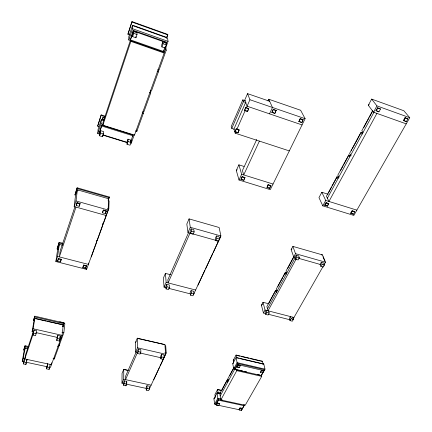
<?xml version="1.0" encoding="UTF-8"?>
<svg xmlns="http://www.w3.org/2000/svg" width="432" height="432" viewBox="0 0 432 432"><rect width="100%" height="100%" fill="white"/><g stroke="black" fill="none" stroke-linecap="round" stroke-linejoin="round"><path stroke-width="0.65" d="M125.977 385.787L126.754 384.026L126.754 381.348L124.351 380.83L123.579 382.59L123.568 385.274L125.977 385.787L125.977 384.448M123.568 385.274L124.34 383.513L124.351 380.83M123.941 383.627L121.991 383.206L123.725 379.242L123.768 369.398L128.369 370.408M121.991 383.206L122.056 373.334L123.768 369.398L127.802 370.381M103.232 222.896L103.162 224.219L108.81 208.629L109.129 200.842M108.189 200.864L109.35 197.008L77.155 187.796L74.952 194.918L77.155 187.796M62.521 245.23L59.324 244.393L57.661 249.415L55.879 261.544L86.605 269.395L108.13 209.984L108.605 198.736L77.371 189.826L75.546 195.334L74.169 206.577L106.137 215.482L106.196 214.223M106.223 211.189L106.24 210.811L103.356 210.001L102.454 212.83L105.338 213.635L106.223 211.189L103.334 210.384L103.356 210.001M105.338 213.635L106.24 210.811M102.74 223.684L102.632 225.682L97.141 240.824M103.534 133.931L103.685 131.62L100.613 130.664L99.684 133.439L99.511 135.767L102.595 136.723L103.534 133.931L100.44 132.975L100.613 130.664M96.752 240.359L96.628 242.244L91.292 256.959M163.922 51.224L164.176 53.033L134.487 135.113L102.87 125.199L103.064 122.305L130.399 40.306M102.595 136.723L102.713 134.973M104.927 117.914L103.016 117.31L102.859 119.529L104.144 119.934M101.801 125.199L99.187 133.677L101.801 125.199L132.964 134.962L130.718 142.052M100.316 134.325L97.756 133.531L100.996 123.784L101.299 119.68L103.842 120.479M98.923 126.533L97.654 126.139L101.207 114.907L105.035 116.122M88.522 263.05L88.42 264.389L57.575 256.446L59.324 244.393M86.605 269.395L86.713 268.11M97.756 133.531L98.096 129.341L101.299 119.68M97.654 126.139L101.207 114.907M86.389 266.123L86.422 265.712L83.651 265L82.814 267.629L85.59 268.337L86.389 266.123L83.614 265.41L83.651 265M85.59 268.337L86.422 265.712M79.99 203.839L80.033 203.461L77.085 202.635L76.21 205.508L79.153 206.329L79.99 203.839L77.042 203.013L77.085 202.635M79.153 206.329L80.033 203.461M57.98 345.13L59.238 345.406L63.844 332.699L64.865 323.676L63.617 323.39M62.905 326.803L64.082 322.969L34.798 316.165L33.442 320.657L34.798 316.165M49.145 367.162L50.458 367.443L62.068 335.345L63.283 324.891L34.879 318.308L33.907 321.241L32.108 331.717L33.426 332.014L34.09 330.043L36.747 330.647L35.581 335.686L32.918 335.086L33.437 332.019M63.887 323.379L63.958 322.758L59.735 321.781M61.166 336.949L61.015 338.256L59.697 337.959M74.169 206.577L76.032 200.972L77.371 189.826L78.111 190.442M59.341 341.032L60.043 339.082L60.41 336.02L57.802 335.426L57.105 337.376L56.722 340.443L59.341 341.032L59.562 339.19M53.082 358.7L54.319 358.97L58.811 346.583L58.968 345.276M59.238 345.406L59.47 343.451M54.319 358.97L54.486 357.653M56.722 340.443L57.424 338.494L57.802 335.426M51.71 362.702L51.451 364.689L23.177 358.603L22.248 361.4L24.214 361.822M46.543 368.847L47.628 363.868L46.543 368.847L49.102 369.392L49.264 368.14M49.102 369.392L50.177 364.419M61.193 259.654L61.247 259.243L58.417 258.52L57.607 261.182L60.431 261.905L61.193 259.654L58.358 258.93L58.417 258.52M60.431 261.905L61.247 259.243M58.412 249.259L57.121 248.924L59.168 242.303L63.04 243.324M57.121 248.924L59.168 242.303M32.918 335.086L34.09 330.043M32.108 331.717L33.097 328.757L34.879 318.308M23.29 363.89L24.473 358.884L23.29 363.89L25.898 364.446L26.33 361.935M25.898 364.446L27.065 359.44L26.649 360.682M22.248 361.4L24.176 350.66L25.094 347.89L27.675 348.457M25.04 345.724L23.744 350.044L25.04 345.724L28.939 346.588M23.177 358.603L25.094 347.89L26.212 348.235M166.736 38.059L167.783 34.425L131.998 21.6L127.969 33.809L127.969 34.301L129.881 34.976M127.969 34.301L131.998 21.6M132.478 25.558L128.79 36.704L128.822 39.998L164.079 52.364L168.059 41.359L167.524 38.065L132.478 25.558L132.565 28.739L128.822 39.998M101.963 120.474L103.016 117.31M55.879 261.544L57.575 256.446M166.082 44.01L166.428 42.12L133.385 30.386L130.448 39.879L163.399 51.44L164.965 47.104M33.367 331.382L25.504 354.969L24.802 358.954L33.556 332.732M74.979 206.55L60.199 250.895L59.351 256.905L76.005 207.09M130.448 39.879L133.385 30.386M133.672 31.574L132.592 34.803L132.64 36.607L135.923 37.762L137.02 34.522L136.939 32.729L133.672 31.574L133.726 33.356L132.64 36.607M102.87 125.199L130.864 41.364L130.842 40.198M57.607 261.182L58.358 258.93M76.21 205.508L77.042 203.013M99.511 135.767L100.44 132.975M127.996 139.185L127.019 141.912L127.024 144.272L130.048 145.201L131.036 142.463L131.004 140.119L127.996 139.185L128.007 141.529L127.024 144.272M162.794 41.899L161.66 45.068L161.914 46.921L165.121 48.055L166.271 44.874L165.991 43.033L162.794 41.899L163.053 43.735L161.914 46.921M82.814 267.629L83.614 265.41M102.454 212.83L103.334 210.384M62.867 326.041L63.283 324.891L47.59 321.44M108.173 199.94L108.605 198.736M62.786 326.57L64.082 322.969M108.221 200.151L109.35 197.008M166.428 38.189L167.783 34.425M59.886 337.478L60.41 336.02M130.61 141.21L131.004 140.119M132.511 136.215L132.964 134.962M131.02 143.834L134.471 134.293M135.562 130.928L136.831 131.328L143.37 113.287L143.267 111.332M150.547 90.455L150.746 92.939L144.002 111.542L142.798 111.154M158.144 69.962L158.36 71.923L151.4 91.13L150.179 90.72M165.677 46.537L166.228 50.22L159.041 70.054L157.804 69.633M137.608 352.453L135.653 352.01L135.491 342.365L137.306 338.186L164.921 344.623L165.586 354.235L163.647 358.376M170.57 274.73L165.424 273.38L163.377 278.089L164.063 287.156L166.018 287.658M193.439 294.683L220.898 235.969L219.127 227.497L189.065 218.884L186.818 224.057L187.985 232.535L218.495 241.099M245.36 100.742L242.816 99.873L231.206 126.538L231.79 128.439L234.306 129.271M231.79 128.439L243.481 101.666L242.816 99.873M269.671 101.282L247.552 93.641L244.76 100.024L247.077 106.207L302.06 124.918M135.653 352.01L137.5 347.798L137.306 338.186L138.1 338.558M164.063 287.156L166.142 282.398L165.424 273.38M187.985 232.535L190.28 227.297L189.065 218.884M136.361 351.643L125.539 376.31L125.539 379.631L137.506 352.431M188.525 232.686L167.837 279.86L168.097 282.906L190.004 233.102M245.657 102.406L233.928 129.146L235.186 133.175L289.31 150.903M138.326 349.018L137.5 350.892L137.554 353.516L140.027 354.078L140.854 352.204L140.789 349.585L138.326 349.018L138.38 351.637L137.554 353.516M166.747 284.332L165.818 286.432L166.018 288.9L168.61 289.564L169.544 287.458L169.328 284.996L166.747 284.332L166.946 286.794L166.018 288.9M191.117 228.847L190.096 231.169L190.426 233.474L193.126 234.23L194.157 231.908L193.806 229.608L191.117 228.847L191.452 231.147L190.426 233.474M235.067 131.571L236.282 128.812L239.166 129.762L238.048 132.84L235.067 131.571L238.048 132.84M245.716 107.384L244.571 110.549L247.493 111.532L248.751 108.686L245.716 107.384L244.571 110.549M235.17 131.9L236.282 128.812M235.186 133.175L235.726 131.949M236.806 129.497L245.187 110.5M246.267 108.049L249.934 99.733L247.552 93.641M126.236 382.52L126.754 381.348M237.946 132.516L238.918 130.313M248.638 108.373L247.493 111.532M267.964 100.931L268.742 99.225L300.634 110.268L305.122 118.681L270.292 189.659L239.015 180.009L236.304 170.478L238.874 164.835L243.983 166.444M256.743 139.46L242.422 170.57L243.729 174.917L259.389 141.102M239.015 180.009L241.661 174.274L238.874 164.835M269.519 113.843L272.462 107.465L268.742 99.225M240.975 179.161L242.152 176.612L244.906 177.471L243.832 180.365L241.078 179.518L240.975 179.161L242.627 179.669M271.933 112.207L273.24 109.377L276.113 110.36L274.936 113.497L271.933 112.207L274.936 113.497M241.078 179.518L242.152 176.612M272.068 112.52L273.24 109.377M146.983 385.7L146.178 387.434L146.264 390.118L148.63 390.62L149.445 388.886L149.342 386.208L146.983 385.7L147.074 388.379L146.264 390.118M161.53 354.332L161.692 356.951L164.122 357.507L163.949 354.888L161.53 354.332L160.672 356.179L160.834 358.803L163.258 359.354M191.09 290.601L190.129 292.669L190.442 295.148L192.985 295.796L193.957 293.722L193.628 291.254L191.09 290.601L191.408 293.069L190.442 295.148M216.416 236.002L216.88 238.313L219.526 239.058L219.051 236.747L216.416 236.002L215.357 238.28L215.816 240.602L218.457 241.342M243.967 179.501L244.906 177.471M275.06 112.622L276.113 110.36M160.834 358.803L161.692 356.951M215.816 240.602L216.88 238.313M149.299 389.048L163.361 358.987M153.776 379.62L159.656 367.049M160.175 365.942L166.223 353.02L165.688 345.433M197.964 285.158L204.898 270.335M205.519 269.006L212.652 253.751M213.295 252.385L220.644 236.666M268.078 184.664L266.987 187.52L269.681 188.352L270.907 185.857L270.778 185.501L268.078 184.664L266.987 187.52M298.879 121.403L300.229 118.627L303.037 119.588L301.844 122.677L298.879 121.403L301.12 122.17M299.041 121.721L300.229 118.627M269.8 187.493L270.778 185.501M303.037 119.588L301.844 122.677M266.009 313.654L263.444 313L261.436 305.235L263.007 302.292L268.844 303.815M294.97 257.294L296.152 255.107L298.625 255.809L299.338 257.764L298.145 259.951L295.666 259.254L294.97 257.294L293.733 256.943L291.152 249.647L292.891 246.397L322.477 254.902L325.517 262.208L323.681 265.421M328.196 194.281L321.824 192.278L318.967 197.624L322.796 205.859L353.83 215.433L409.752 117.704L403.855 110.749L371.644 99.09L368.329 105.295L373.518 112.201L406.231 123.86M233.636 362.605L233.226 360.38L236.077 355.055L262.435 361.271L263.083 364.036L239.841 358.582M215.995 404.39L214.677 404.109L213.921 398.833L217.048 393.017L220.331 393.73M235.651 369.349L233.712 368.906L232.767 363.749L236.115 357.512L263.785 364.009L265 369.139L261.484 375.284M217.426 393.493L218.025 392.386L217.598 389.551L221.546 390.42M228.62 380.036L227.308 379.739L219.823 393.601L220.806 399.994L245.209 405.259L261.733 376.375L261.436 375.073M234.063 367.243L227.891 378.664L228.296 381.056M276.928 290.66L275.621 290.309L266.879 306.499L268.034 310.802L296.185 259M286.61 272.689L285.331 272.338L276.307 289.046L276.961 291.254M293.814 256.64L286.043 271.021L286.751 273.186M338.888 177.352L336.976 176.737L326.435 196.258L328.952 201.447L376.904 113.405M351.243 155.795L348.743 154.964L337.813 175.187L338.834 177.077M362.826 133.061L360.925 132.403L349.601 153.365L350.698 155.18M372.611 110.77L361.827 130.739L363.004 132.478M263.444 313L265.048 310.036L263.007 302.292L263.45 302.783M293.733 256.943L295.504 253.665L292.891 246.397M221.459 390.901L227.794 379.183M229.84 375.392L233.879 367.924M268.52 303.826L275.891 290.18L277.166 290.52M277.943 286.378L282.701 277.582M283.333 276.404L285.239 272.884M287.68 268.369L293.965 256.732M328.363 193.088L331.533 187.223M332.165 186.046L336.598 177.838M340.367 170.867L343.219 165.591M343.856 164.419L348.295 156.206M351.194 150.838L351.826 149.661M352.463 148.484L360.401 133.796M363.722 127.656L369.139 117.628M369.776 116.451L372.643 111.143M214.677 404.109L217.831 398.272L217.048 393.017L220.18 393.79M233.712 368.906L237.098 362.642L236.115 357.512L238.561 358.285M322.796 205.859L325.733 200.443L321.824 192.278M373.518 112.201L376.931 105.894L371.644 99.09M222.253 399.929L218.333 399.082L215.849 403.666L216.011 404.784L240.143 409.936M237.595 363.517L234.932 368.437L235.138 369.527L261.268 375.527L264.033 370.688L263.774 369.603L237.595 363.517L237.805 364.608L235.138 369.527M220.19 396.014L234.808 369.041M267.484 308.745L295.191 257.612M327.38 198.212L374.182 111.845M216.011 404.784L218.495 400.199L218.333 399.082M217.301 402.975L216.464 405.086L218.7 405.562L219.607 403.898L219.537 403.45L217.301 402.975L216.464 405.086M236.995 366.687L237.967 364.894L240.273 365.429L239.382 367.659L237.076 367.124L236.995 366.687L238.718 367.087M324.729 205.054L326.036 202.651L328.601 203.445L328.779 203.812L327.467 206.21L324.729 205.054L326.651 205.648M376.007 110.581L377.525 107.779L380.236 108.756L380.479 109.058L378.95 111.856L376.007 110.581L378.95 111.856M237.076 367.124L237.967 364.894M265.718 314.393L266.792 312.417L266.242 310.338L265.172 312.314L265.718 314.393L268.11 315.004L269.185 313.033L268.623 310.954M295.666 259.254L296.854 257.062L296.152 255.107M324.902 205.416L326.209 203.013L326.036 202.651M376.24 110.889L377.762 108.086L377.525 107.779M220.806 399.994L236.785 370.656L236.536 369.349M328.601 203.445L327.294 205.843L327.467 206.21M321.278 262.246L320.058 264.395L320.852 266.366L323.276 267.052L324.508 264.897L323.698 262.937L321.278 262.246L322.078 264.211L320.852 266.366M240.035 407.846L240.116 408.289L242.314 408.764L242.228 408.316L240.035 407.846L239.101 409.482L239.182 409.93L241.38 410.4L244.031 405.697L243.821 404.584M261.365 370.321L261.468 370.753L263.731 371.277L263.628 370.84L261.365 370.321L260.464 372.524L262.721 373.043L262.618 372.605M350.746 213.095L352.091 210.735L354.602 211.513L354.796 211.885L353.452 214.24L350.746 213.095L353.452 214.24M403.445 120.393L405.005 117.65L407.651 118.6L407.916 118.908L406.35 121.651L403.445 120.393L406.35 121.651M239.182 409.93L240.116 408.289M260.464 372.524L261.468 370.753M289.996 320.603L291.103 318.654L290.466 316.575L289.364 318.519L289.996 320.603L292.34 321.203L293.452 319.259L292.799 317.18M350.941 213.467L352.285 211.102L352.091 210.735M403.704 120.706L405.265 117.958L405.005 117.65M292.637 319.804L323.012 266.593M262.872 372.168L263.628 370.84M241.715 409.882L244.663 404.719M213.921 398.833L214.99 397.737M232.767 363.749L233.496 363.015M233.226 360.38L233.95 359.651M261.436 305.235L262.553 304.128M291.152 249.647L291.919 248.908M135.491 342.365L136.291 341.62M368.329 105.295L369.133 104.555M236.304 170.478L237.163 169.727M24.176 350.66L25.04 349.909M321.424 254.885L322.477 254.902M164.921 344.623L138.742 338.71M260.631 361.044L262.435 361.271M261.97 363.776L263.785 364.009M218.495 400.199L244.031 405.697M26.185 362.243L47.18 366.741M23.917 362.021L26.525 362.578M47.207 367.006L49.766 367.551M124.34 383.513L126.754 384.026M147.074 388.379L149.445 388.886M217.366 403.423L219.607 403.898M126.544 384.183L146.048 388.357M217.831 398.272L221.065 398.974M123.725 379.242L151.124 385.15M218.025 392.386L220.606 392.947M24.889 346.577L28.139 347.296M222.032 390.62L217.598 389.551L214.931 394.529L215.341 397.37M57.559 346.302L58.811 346.583M33.577 333.104L36.25 333.709M57.424 338.494L60.043 339.082M140.119 353.025L161.044 357.788M33.097 328.757L62.068 335.345M36.05 332.608L57.121 337.376M137.5 347.798L165.586 354.235M236.785 370.656L261.733 376.375M61.943 332.262L63.844 332.699M138.38 351.637L140.854 352.204M164.943 352.723L166.223 353.02M236.941 369.646L242.757 370.98M244.048 371.277L246.629 371.871M257.607 374.393L259.546 374.841M237.098 362.642L265 369.139M34.652 316.996L63.985 323.8M237.805 364.608L264.033 370.688M238.054 365.332L240.359 365.866M35.996 318.757L46.3 321.143M237.222 355.525L239.825 356.141M241.121 356.449L248.929 358.285M250.225 358.592L259.983 360.893M84.515 267.646L85.622 267.926M265.048 310.036L293.965 317.477M166.946 286.794L169.544 287.458M191.408 293.069L193.957 293.722M266.792 312.417L269.185 313.033M291.103 318.654L293.452 319.259M168.631 288.328L190.172 293.846M268.574 314.312L290.38 319.896M166.142 282.398L195.62 290.012M59.054 243.07L62.937 244.085M285.552 272.3L286.843 272.651M76.032 200.972L108.13 209.984M191.452 231.147L194.157 231.908M107.519 208.267L108.81 208.629M296.854 257.062L299.338 257.764M322.078 264.211L324.508 264.897M190.28 227.297L220.898 235.969M298.744 258.363L320.495 264.519M77.069 188.503L109.323 197.721M295.504 253.665L325.517 262.208M102.994 134.854L127.094 142.322M102.875 135.119L127.181 142.641M268.477 187.661L269.681 188.352M241.661 174.274L273.046 184.043M325.733 200.443L356.864 210.136M128.007 141.529L131.036 142.463M242.255 176.969L245.014 177.827M268.207 185.02L270.907 185.857M326.209 203.013L328.779 203.812M352.285 211.102L354.796 211.885M101.741 126.009L132.98 135.788M100.996 123.784L102.929 124.389M101.164 115.517L104.992 116.732M142.166 112.898L143.37 113.287M236.385 129.141L239.269 130.086M149.526 92.534L150.746 92.939M245.041 110.43L246.791 111.024M245.83 107.692L248.751 108.686M273.38 109.685L276.253 110.673M300.391 118.94L303.205 119.902M157.124 71.501L158.36 71.923M243.481 101.666L245.981 102.519M249.934 99.733L305.122 118.681M130.864 41.364L164.176 53.033M164.975 49.777L166.228 50.22M133.726 33.356L137.02 34.522M163.053 43.735L166.271 44.874M132.565 28.739L168.059 41.359M133.402 31.018L166.531 42.768M132.008 22.075L167.864 34.911M133.488 25.526L166.59 37.341M376.931 105.894L409.752 117.704M377.762 108.086L380.479 109.058M405.265 117.958L407.916 118.908M236.569 355.374L236.077 355.055L236.612 357.826M360.925 132.403L362.097 134.147M348.743 154.964L349.834 156.784M336.976 176.737L337.991 178.627M323.001 256.802L324.794 261.117M285.331 272.338L286.038 274.504M243.729 180.009L243.832 180.365M275.621 290.309L276.275 292.523M239.296 367.222L239.382 367.659M241.294 409.952L241.38 410.4M227.308 379.739L227.713 382.131M218.63 405.113L218.7 405.562M163.307 50.771L163.399 51.44M135.88 36.558L135.923 37.762M136.793 130.097L136.831 131.328"/></g></svg>
